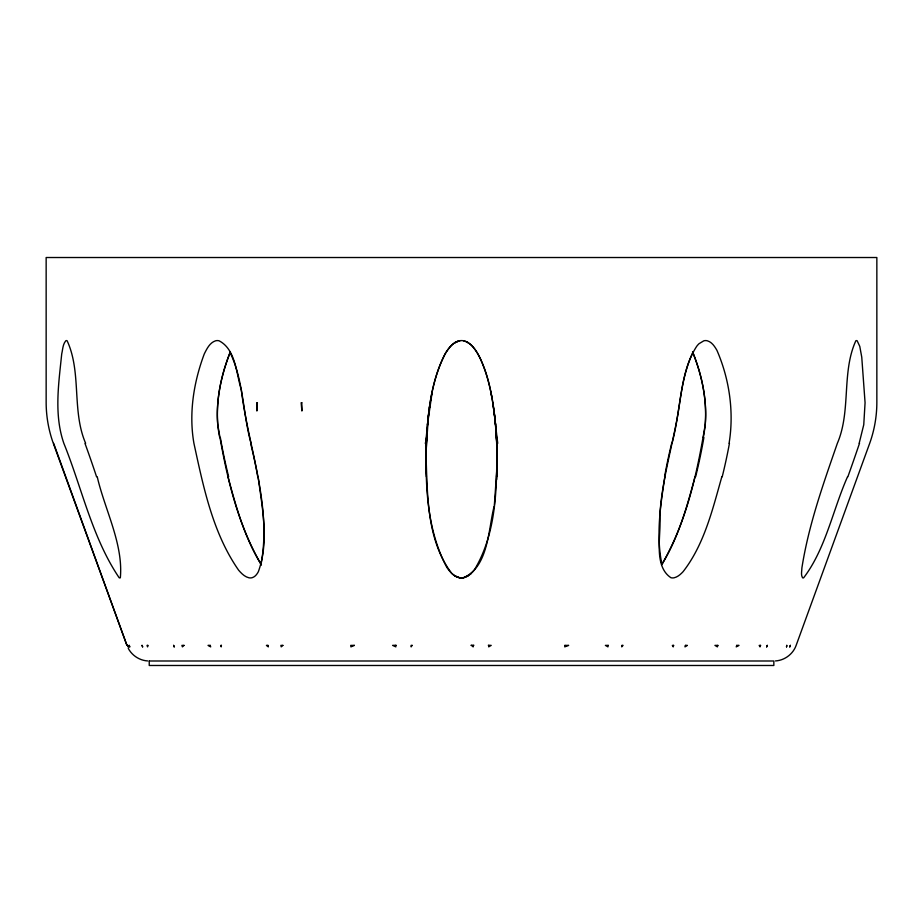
<?xml version="1.0" encoding="UTF-8"?>
<svg xmlns="http://www.w3.org/2000/svg" width="923" height="923" viewBox="0 0 923 923"><rect width="100%" height="100%" fill="white"/><g stroke="black" fill="none" stroke-linecap="round" stroke-linejoin="round"><path stroke-width="1.38" d="M497.036 465.238L497.059 456.02A443.352 414.669 -14.7 0 1 497.139 465.215M473.176 645.385L473.153 646.873L471.411 645.385M459.239 340.818A10.811 10.811 0 0 1 463.773 340.829C471.976 342.941 476.499 351.259 480.156 358.17C491.671 383.922 495.016 412.396 496.643 440.306C497.059 483.767 497.532 531.429 474.422 569.826C471.445 573.679 467.419 577.463 462.319 577.89C458.293 578.225 454.531 576.079 451.716 573.368C426.253 539.805 427.522 493.563 425.941 453.378C427.037 419.665 429.645 384.522 445.082 353.947C448.497 348.306 452.997 341.879 460 340.691M459.389 340.795C452.985 342.225 448.774 347.983 445.509 353.232C432.725 377.08 429.195 404.551 426.911 431.179C425.018 476.868 424.845 526.075 446.847 567.414C450.032 572.087 454.324 577.083 460.3 577.856M425.941 453.378L428.468 415.015M488.729 645.385L488.682 646.873L491.209 645.385L488.302 645.281M497.036 466.53L494.382 504.789M427.095 428.71L425.999 439.844M427.441 424.753L432.195 391.894M494.186 506.104C488.302 528.452 488.775 567.045 463.311 577.775M429.391 408.024L430.199 402.728M729.078 443.317C734.2 412.143 729.458 379.145 716.906 350.29C714.667 346.437 711.898 342.075 707.341 340.795A10.822 8.757 -87.8 0 0 703.799 340.818L698.999 343.725A22.51 18.241 -87.8 0 0 696.669 346.367C683.435 366.627 681.728 391.767 677.759 415.015C671.702 448.878 661.606 482.083 659.783 516.626C661.595 534.29 652.815 565.695 670.906 577.706A10.245 7.869 -60.4 0 0 674.251 577.752C677.817 576.887 680.643 574.279 683.089 571.683C704.318 544.374 712.556 509.461 721.832 476.787M664.86 476.787C660.43 505.527 655.907 535.34 661.895 564.184M703.268 437.525C709.268 408.82 703.291 378.568 692.527 351.79C701.918 374.507 707.053 399.74 705.276 424.395C697.257 472.714 686.585 522.233 661.56 564.922M260.909 564.922C272.239 505.642 248.333 447.909 241.272 389.587C236.196 373.85 235.93 349.459 219.074 340.795A10.822 8.745 87.5 0 0 215.532 340.818C209.706 342.721 206.81 348.882 204.271 353.947C193.692 382.157 188.684 413.389 193.922 443.317C203.406 486.94 212.694 533.009 238.653 570.241C241.434 573.414 244.607 576.771 248.875 577.775A10.257 7.869 60.4 0 0 252.21 577.671C255.094 576.806 257.021 574.233 258.359 571.683C269.378 541.363 262.144 507.8 258.14 476.787M671.99 443.317C680.124 413.573 679.409 381.568 692.515 353.232M694.996 476.787C687.024 506.854 678.382 537.44 662.045 564.184M859.163 443.317L863.755 424.753L865.07 402.728L861.759 357.189L859.775 346.356L857.167 340.795A10.822 3.346 -88.4 0 0 855.817 340.829C841.384 372.557 851.248 410.931 837.357 443.317C823.212 484.079 808.583 525.175 801.891 567.957C801.868 571.095 800.737 574.844 802.514 577.706A10.245 3 -70.6 0 0 803.645 577.81C825.785 548.724 832.834 509.854 847.522 476.787M426.357 440.306L425.261 443.317L426.218 443.317M229.735 353.232C219.755 379.757 213.721 409.316 219.732 437.525M230.427 351.871C221.093 374.576 215.924 399.763 217.724 424.395C225.743 472.714 236.415 522.233 261.44 564.922M470.684 573.91L471.284 573.368M468.469 575.629L463.692 577.706A10.257 9.726 0 0 1 459.527 577.74M454.635 342.814L459.769 340.725M454.935 342.618L456.781 341.625M775.458 660.937C784.631 660.418 793.099 654.049 796.145 645.385L869.697 443.317C874.358 430.314 876.792 416.538 876.85 402.728L876.85 257.517L46.15 257.517L46.15 402.728C46.208 416.538 48.642 430.314 53.303 443.317L126.947 645.385L53.638 443.317M492.87 403.109L495.224 421.257L496.782 443.317L497.739 443.317C493.828 412.916 492.651 380.761 477.491 353.232C474.226 347.983 470.015 342.225 463.611 340.795M396.163 645.281L392.587 645.385L395.852 646.873L395.736 645.385M471.018 645.281L473.903 645.281M147.634 660.937C139.558 660.453 131.966 655.503 128.251 648.327M459.308 577.706L454.52 575.629M466.923 341.971L468.365 342.814M454.324 575.49L455.316 576.125M260.955 564.184C244.618 537.44 235.976 506.854 228.004 476.787M229.758 351.871C243.718 380.403 242.703 413.112 251.01 443.317M85.643 443.317C71.636 410.954 81.766 372.419 67.137 340.795A10.822 3.346 88.4 0 0 65.787 340.818C62.706 344.36 62.787 349.609 61.714 353.947C58.714 383.53 53.857 414.508 63.837 443.317C81.835 487.771 92.104 537.682 119.136 577.706A10.245 3 70.6 0 0 120.336 577.81C123.451 543.947 104.703 509.484 97.238 476.787M490.805 391.894L491.959 398.148M494.209 412.408L494.601 415.523M494.947 418.592L495.559 424.753M495.905 428.71L496.643 440.306A443.352 414.669 -14.7 0 1 497.105 452.074M496.782 443.317L497.012 451.947M228.639 476.776A443.513 311.247 61.3 0 1 220.343 437.583M84.997 443.432A444.574 162.379 68.4 0 1 96.569 476.764M250.618 443.352A444.528 357.582 54.8 0 1 257.759 476.776M496.424 437.525A443.525 414.704 -15.3 0 1 496.597 476.787M426.391 476.787A443.502 414.704 15.2 0 1 426.564 437.525M463.081 577.81A10.199 9.668 0 0 1 460.081 577.833M703.891 437.456A443.513 312.436 -61.2 0 1 695.619 476.787M729.447 443.282A444.574 315.735 -60.9 0 1 722.213 476.787M664.583 476.787A444.482 358.228 -54.7 0 1 671.702 443.294M497.116 466.53A443.352 414.669 -14.7 0 1 496.666 479.579M859.532 443.225A444.598 94.377 -69.5 0 1 847.845 476.799M149.238 660.995L149.238 665.483L773.843 665.483L773.843 660.995L149.238 660.995M257.367 402.728L256.894 411.012L256.756 402.728L257.367 402.728M564.911 645.385L564.726 646.873L568.66 645.385L564.911 645.385M221.405 645.385L221.208 646.873L220.77 645.385L221.405 645.385M786.754 645.385L786.546 646.873L786.754 645.385M147.83 645.385L147.599 646.873L147.034 645.385L147.83 645.385M608.199 645.385L607.934 646.873L605.396 645.385L608.199 645.385M622.033 645.385L621.744 646.873L623.048 645.385L622.033 645.385M673.605 645.385L673.225 646.873L672.336 645.385L673.605 645.385M685.42 645.385L685.016 646.873L687.347 645.385L685.42 645.385M717.852 645.385L717.39 646.873L714.944 645.385L717.852 645.385M736.739 645.385L736.242 646.873L739 645.385L736.739 645.385M760.552 645.385L760.01 646.873L759.168 645.385L760.552 645.385M767.221 645.385L766.667 646.873L767.221 645.385M790.365 645.385L789.776 646.873L790.365 645.385M412.096 645.385L411.162 646.873L411.07 645.385L412.096 645.385M184 645.385L182.408 646.873L181.9 645.385L184 645.385M282.876 645.385L281.203 646.873L280.869 645.385L282.876 645.385M354.34 645.385L350.913 646.873L350.705 645.385L354.34 645.385M301.786 402.728L301.152 402.728L301.902 411.012L301.786 402.728M127.662 645.385L128.262 646.873L127.662 645.385M129.22 645.385L129.716 646.873L129.22 645.385M142.05 645.385L142.627 646.873L142.05 645.385M173.651 645.385L174.17 646.873L173.651 645.385M210.225 645.385L208.044 645.385L210.675 646.873L210.225 645.385M267.958 645.385L266.435 645.385L268.305 646.873L267.958 645.385"/></g></svg>
